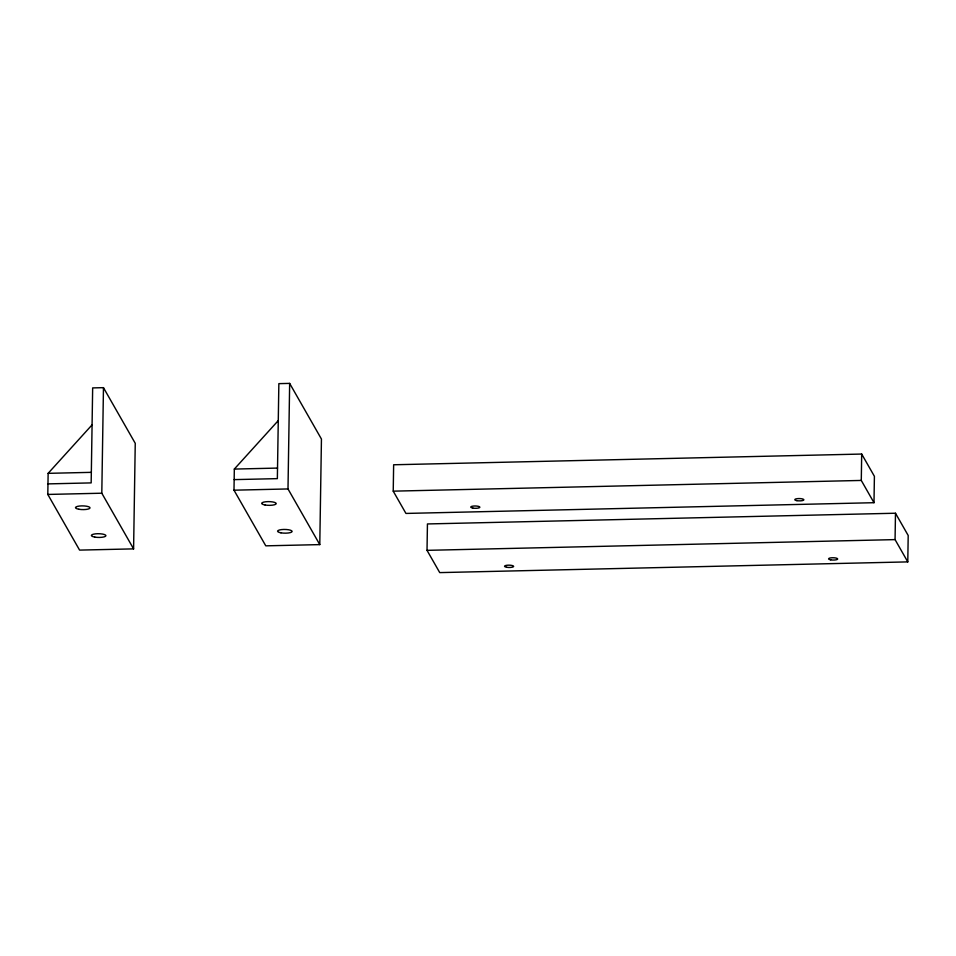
<?xml version="1.0" encoding="UTF-8"?>
<svg xmlns="http://www.w3.org/2000/svg" width="956" height="956" viewBox="0 0 956 956"><rect width="100%" height="100%" fill="white"/><g stroke="black" fill="none" stroke-linecap="round" stroke-linejoin="round"><path stroke-width="1.43" d="M47.967 483.891L91.167 482.9L92.66 387.909L103.463 387.658L135.25 443.321L133.589 548.875L79.587 550.106L47.8 494.443L48.135 473.34L92.087 424.846M133.589 548.875L101.802 493.212L103.463 387.658M234.16 479.625L277.36 478.633L278.853 383.643L289.656 383.392L321.443 439.055L319.782 544.609L265.78 545.84L233.993 490.189L234.328 469.073L278.28 420.58M319.782 544.609L287.995 488.946L289.656 383.392M393.227 491.157L393.645 464.771L861.691 454.052L874.405 476.315L873.987 502.701L405.942 513.432L393.227 491.157L861.284 480.438L873.987 502.701M427.021 550.345L427.44 523.948L895.485 513.229L908.2 535.491L907.782 561.889L439.736 572.608L427.021 550.345L895.067 539.614L907.782 561.889M861.284 480.438L861.691 454.052M895.067 539.614L895.485 513.229M48.135 473.34L91.334 472.348M234.328 469.073L277.527 468.082M47.8 494.443L101.802 493.212M233.993 490.189L287.995 488.946M506.68 567.267A4.553 1.159 0.9 0 0 513.635 566.43A4.553 1.159 0.9 0 0 506.967 565.259A4.553 1.159 0.9 0 0 506.68 567.267M830.716 559.846A4.553 1.159 0.9 0 0 837.671 559.009A4.553 1.159 0.9 0 0 831.003 557.838A4.553 1.159 0.9 0 0 830.716 559.846M472.885 508.09A4.553 1.159 0.9 0 0 479.852 507.254A4.553 1.159 0.9 0 0 473.172 506.083A4.553 1.159 0.9 0 0 472.885 508.09M796.922 500.669A4.553 1.159 0.9 0 0 803.877 499.821A4.553 1.159 0.9 0 0 797.208 498.662A4.553 1.159 0.9 0 0 796.922 500.669M265.075 504.995A7.278 1.864 0.9 0 0 276.212 503.657A7.278 1.864 0.9 0 0 265.541 501.781A7.278 1.864 0.9 0 0 265.075 504.995M280.968 532.827A7.278 1.864 0.9 0 0 292.106 531.488A7.278 1.864 0.9 0 0 281.434 529.612A7.278 1.864 0.9 0 0 280.968 532.827M78.882 509.261A7.278 1.864 0.9 0 0 90.019 507.923A7.278 1.864 0.9 0 0 79.348 506.047A7.278 1.864 0.9 0 0 78.882 509.261M94.775 537.093A7.278 1.864 0.9 0 0 105.913 535.754A7.278 1.864 0.9 0 0 95.242 533.878A7.278 1.864 0.9 0 0 94.775 537.093"/></g></svg>
